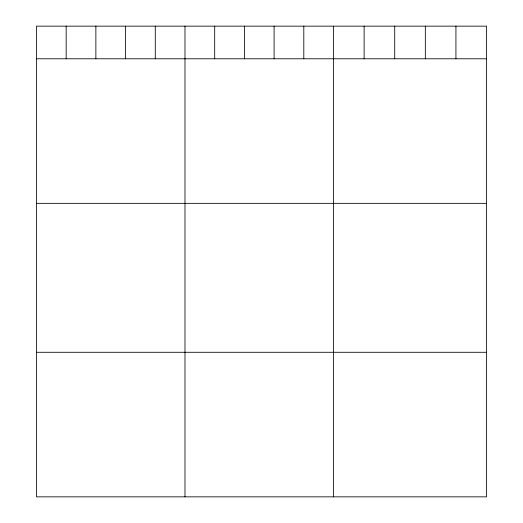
<?xml version="1.0" encoding="UTF-8"?>
<svg xmlns="http://www.w3.org/2000/svg" width="523" height="523" viewBox="0 0 523 523"><rect width="100%" height="100%" fill="white"/><g stroke="black" fill="none" stroke-linecap="round" stroke-linejoin="round"><path stroke-width="0.78" d="M486.54 58.785L486.54 496.85L36.46 496.85L36.46 26.15L486.54 26.15L486.54 58.785L36.46 58.785M36.46 203.342L486.54 203.342M36.46 352.286L486.54 352.286M455.932 26.15L455.932 58.785M425.33 26.15L425.33 58.785M394.721 26.15L394.721 58.785M364.119 26.15L364.119 58.785M333.511 26.15L333.511 496.85M303.804 26.15L303.804 58.785M274.104 26.15L274.104 58.785M244.398 26.15L244.398 58.785M214.691 26.15L214.691 58.785M184.985 26.15L184.985 496.85M155.285 26.15L155.285 58.785M125.579 26.15L125.579 58.785M95.872 26.15L95.872 58.785M66.166 26.15L66.166 58.785"/></g></svg>
